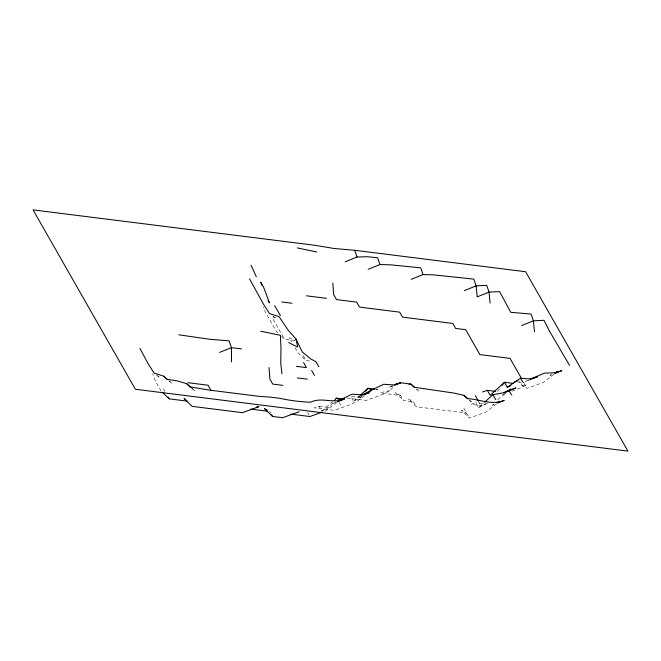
<?xml version="1.0" encoding="UTF-8"?>
<svg xmlns="http://www.w3.org/2000/svg" width="661" height="661" viewBox="0 0 661 661"><rect width="100%" height="100%" fill="white"/><g stroke="black" fill="none" stroke-linecap="round" stroke-linejoin="round"><path stroke-width="0.5" stroke-dasharray="3.31 2.48" d="M364.508 395.65L358.113 400.665L350.908 404.383L334.4 410.349L314.289 407.82L319.089 406.209L321.932 411.192L329.137 407.473L333.268 402.037M360.823 397.575L350.768 396.311L353.61 401.293L360.823 397.575L361.997 396.022M497.394 391.601L499.749 388.494M346.975 398.046L366.078 400.45L382.587 394.485L389.8 390.767L394.262 385.917M321.932 411.192L332.458 401.582M353.61 401.293L359.625 395.807M487.62 403.35L481.018 405.631L470.971 404.367L475.763 402.764L478.605 407.746L483.869 402.937M336.821 402.417L326.435 410.564L323.733 411.563M497.535 399.665L504.723 394.03M496.337 403.945L485.951 412.092L469.442 418.058L461.345 410.2L466.6 413.075L416.339 406.763L408.242 398.905L413.497 401.781L416.339 406.763M554.017 374.184L543.631 382.331L527.123 388.296L521.86 385.421L519.496 381.265M335.507 402.235L332.805 403.631L335.54 402.532M360.881 395.592L357.279 397.451L361.831 395.625M392.568 385.694L388.957 387.553L393.51 385.727M528.23 380.182L525.528 381.579L529.172 380.116M478.605 407.746L485.818 404.02L475.763 402.764M494.131 404.235L492.329 405.16L495.056 404.061M551.803 374.473L550.002 375.398L552.736 374.3M511.953 391.188L519.158 388.503L526.371 384.785L521.86 385.421M502.649 394.468L506.483 393.179M273.026 316.495L274.431 317.66L276.281 317.247M156.277 374.861L159.078 377.183L160.929 376.77M389.8 390.767L385.289 391.395L380.496 393.006L400.599 395.534L403.441 400.516L413.497 401.781M376.167 389.66L377.952 389.519L375.944 389.263M281.603 336.466L284.544 339.324L294.599 340.589L289.344 337.713L291.708 341.869M518.249 382.554L522.264 383.058M295.029 347.678L297.871 352.66L305.969 360.518L312 361.278M319.089 406.209L329.137 407.473M400.599 395.534L395.344 392.659L403.441 400.516M468.723 399.731L472.218 402.64L469.963 400.649M416.314 389.015L419.115 391.345L416.86 389.354M192.12 388.61L194.921 390.94L191.913 388.288M169.166 381.108L171.967 383.43L168.96 380.786M277.917 332.896L276.447 331.467L265.078 311.538L263.367 306.96M273.125 316.189L274.431 317.66M157.772 375.712L159.078 377.183M524.28 383.306L527.123 388.296M478.176 400.649L481.018 405.631M463.758 408.093L469.442 418.058M339.233 402.475L341.605 406.622M303.126 355.535L305.969 360.518M273.175 319.395L284.544 339.324M307.555 412.373L308.976 414.86M269.713 411.473L270.663 413.133M163.507 388.883L164.928 391.378M161.094 390.998L155.409 381.033L152.674 373.705"/><path stroke-width="0.99" d="M334.449 400.483L336.218 398.153L342.249 398.914M365.541 391.362L367.896 388.255L374.936 389.139M502.112 385.388L504.467 382.281L513.514 383.413M394.898 385.223L396.17 383.834L400.797 382.793L410.845 384.058L414.604 387.371M360.377 395.121L367.896 388.255L371.697 390.015L383.826 384.264L394.047 384.95L400.797 382.793L395.336 384.991M484.62 402.252L492.891 394.7L503.905 392.741L515.737 387.982L503.905 392.741L511.11 389.015L509.515 390.271M337.622 401.789L340.018 399.913L352.148 394.163L362.368 394.848L369.111 392.692L363.649 394.89M368.499 392.518L370.895 390.643M555.612 372.936L557.215 371.68L554.505 373.077M482.547 391.948L487.339 390.337L490.181 395.319L504.467 382.281L507.318 387.263L520.397 378.29L530.618 378.976L537.368 376.82L531.907 379.017M361.782 395.129L371.697 390.015M507.318 387.263L510.92 385.396M530.039 379.249L544.573 373.101L555.091 372.796L561.833 370.639L555.463 373.201M496.832 402.838L499.534 401.442M345.207 261.789L357.039 257.03L367.557 256.732L377.671 257.782L379.992 264.54L390.337 264.813L420.726 267.821L423.04 274.571L433.385 274.844L473.83 279.116L476.143 285.866L477.201 296.872L489.041 292.112L499.617 291.6L510.755 312.314L531.089 314.058L533.41 320.816L534.468 331.814M368.152 269.3L379.992 264.54M219.592 352.404L231.433 347.653L241.48 348.909M411.208 279.33L423.04 274.571M464.311 290.625L476.143 285.866L486.719 285.362L489.041 292.112L490.098 303.118M521.579 325.576L533.41 320.816L543.986 320.304L549.44 331.054L569.509 365.359M338.267 401.434L344.645 398.872C333.855 404.119 321.378 396.691 310.579 402.227A180.073 152.683 -29.7 0 1 280.429 398.434A180.073 152.683 -29.7 0 0 260.153 396.484L209.892 390.172L190.013 386.867L186.65 383.661L177.057 380.827L167.068 379.364L163.705 376.15L154.17 373.118L148.254 363.93L139.901 348.413M497.791 402.97L504.161 400.401C492.28 405.557 479.522 399.294 467.319 398.566L463.948 395.352L454.19 393.105L414.216 387.272L410.845 384.058L408.994 384.471M299.119 411.753L282.611 417.719L272.555 416.455L264.458 408.605L267.085 410.035M321.932 412.233L309.926 416.521L290.823 414.125M514.225 382.05L518.059 380.761M256.212 407.085L258.914 406.705L242.405 412.671L192.136 406.358L184.039 398.5L185.791 399.459M354.726 250.279L334.392 248.536L314.512 245.231L33.05 209.876L135.389 389.263L627.95 451.124L525.611 271.737L354.726 250.279L357.039 257.03M306.382 295.806L326.484 298.334M281.908 301.986L291.964 303.25M296.343 366.351L306.398 367.615L303.556 362.633M487.339 390.337L495.378 391.345M297.235 377.927L307.291 379.183M282.817 385.363L272.762 384.099L269.919 379.117L269.027 367.549M187.98 382.702L208.083 385.231L210.925 390.213M162.565 392.427L169.191 398.847L187.286 401.12M250.618 409.076L267.705 411.225M297.194 247.892L316.834 251.981M260.731 331.202L280.371 335.292L280.983 347.826L280.743 363.186L281.925 373.787M178.792 334.788L208.777 339.151L229.111 340.894L231.433 347.653L231.532 361.881M336.218 398.153L340.018 399.913M288.642 342.572L297.739 347.066L295.855 338.853L288.047 330.013L279.058 316.627L269.531 313.595L263.607 304.407L249.569 278.917M463.948 395.352L467.707 398.666M186.65 383.661L191.161 387.627M163.705 376.15L167.456 379.464M520.397 378.29L523.413 382.694M508.821 390.709L511.837 395.121M521.43 378.323L510.061 358.394L479.903 354.61L465.691 329.69L455.644 328.434L452.802 323.452L402.532 317.14L399.69 312.157L359.485 307.101L356.643 302.118L336.54 299.598L333.698 294.616L332.805 283.04M492.891 394.7L495.733 399.682M475.333 395.666L478.176 400.649M318.866 366.764L316.024 361.782L310.761 358.906L302.374 352.032L295.855 338.853M274.695 305.704L280.388 315.669M311.653 370.482L314.496 375.465M268.019 300.342L269.44 302.837L263.623 287.271L260.781 282.288L261.814 285.031M271.613 414.794L272.555 416.455M168.241 397.187L169.191 398.847M251.089 265.235L256.311 276.761"/></g></svg>
